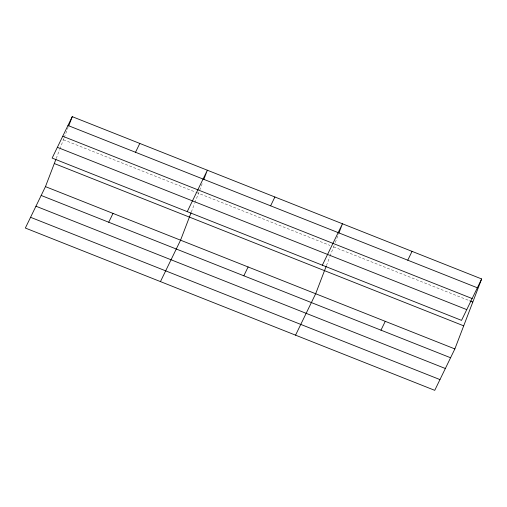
<?xml version="1.0" encoding="UTF-8"?>
<svg xmlns="http://www.w3.org/2000/svg" width="507" height="507" viewBox="0 0 507 507"><rect width="100%" height="100%" fill="white"/><g stroke="black" fill="none" stroke-linecap="round" stroke-linejoin="round"><path stroke-width="0.38" stroke-dasharray="2.54 1.9" d="M56.233 158.488L59.547 149.838M59.826 149.121L63.964 138.303M64.237 137.581L68.109 127.479M191.335 212.046L194.65 203.396M194.922 202.673L202.382 183.204M326.438 265.605L329.753 256.954M330.025 256.231L334.164 245.42M335.273 242.536L338.587 233.873M63.413 139.748L195.575 192.14M196.31 192.432L329.943 245.407M333.612 246.865L469.881 300.879"/><path stroke-width="0.76" d="M481.65 278.958L461.535 320.373L52.139 158.076L72.254 116.661L481.65 278.958L454.861 348.924L434.746 390.339L25.35 228.042L45.465 186.627L55.96 159.211M68.66 126.04L72.254 116.661M191.063 212.769L180.562 240.185L160.453 281.6M203.763 179.598L207.35 170.219L187.241 211.634M326.159 266.327L315.665 293.743L295.556 335.159M338.866 233.157L342.453 223.777L322.344 265.193M135.515 152.271L139.805 143.437M108.726 222.237L113.01 213.403M270.618 205.829L274.902 196.995M243.829 275.795L248.113 266.961M407.761 260.199L412.052 251.364M380.972 330.165L385.263 321.33M67.963 125.489L477.36 287.786M62.741 136.244L472.137 298.541M469.881 300.879L472.809 302.045M57.361 147.322L466.757 309.619M54.306 163.533L463.702 325.83M45.465 186.627L454.861 348.924M41.175 195.455L450.571 357.752M35.953 206.21L445.349 368.507M30.572 217.294L439.968 379.591"/></g></svg>
